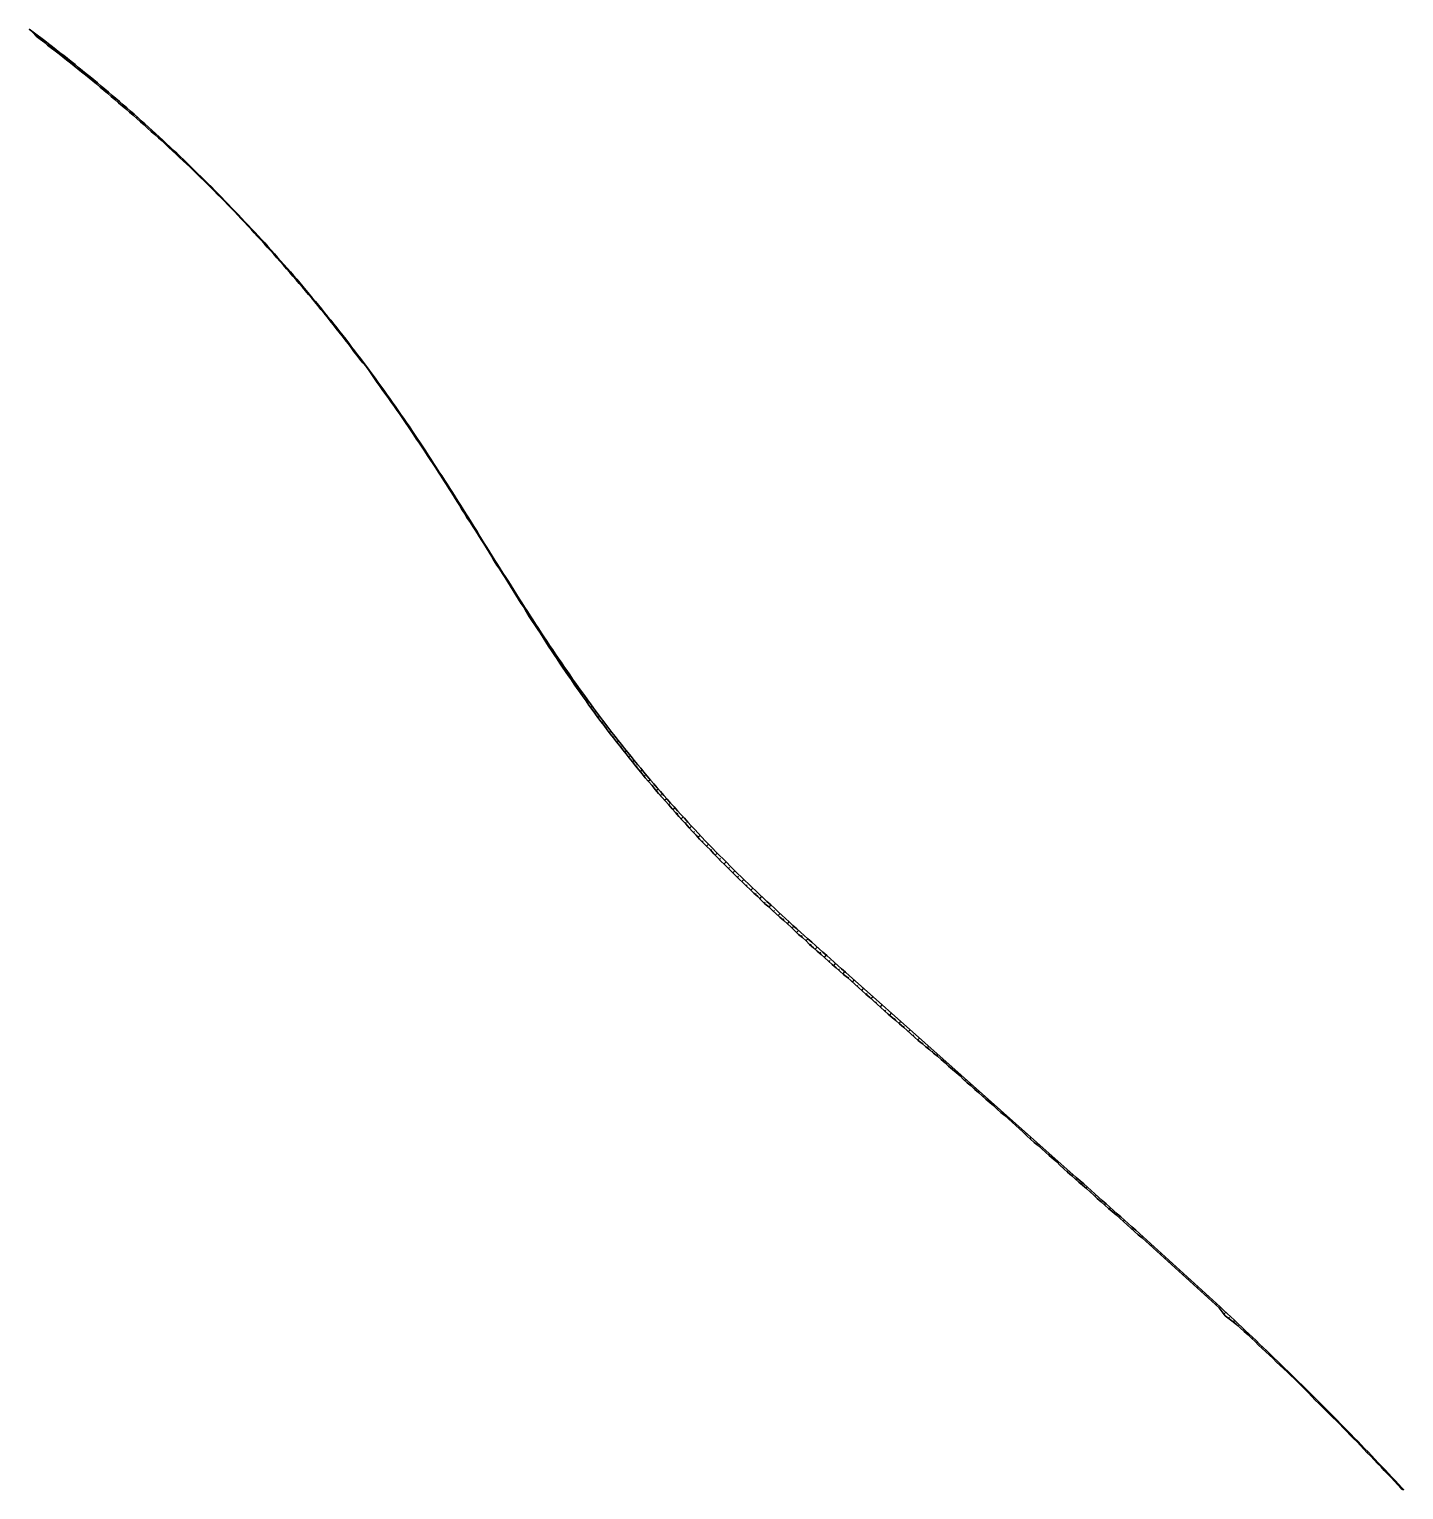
# Model space of a CAD drawing. Header units: metres. Extents: x 288738 to 324331, y 7399322 to 7465117.
# Drawn here: x 323293 to 323845, y 7400404 to 7400990 of the extents above; entities that cross this region are included whole.
import ezdxf

# ---------------------------------------------------------------- set-up
doc = ezdxf.new("R2010")
doc.units = ezdxf.units.M
doc.header["$LTSCALE"] = 10
doc.layers.add('F-HZ-PIANO-CORTE', color=10, linetype='Continuous')
doc.layers.add('F-HZ-TALUDE', color=2, linetype='Continuous')

msp = doc.modelspace()

# ---------------------------------------------------------------- linework, layer by layer
at = {"layer": 'F-HZ-PIANO-CORTE'}
for p, q in [((323295.562, 7400987.752), (323295.81, 7400988.078)), ((323297.466, 7400986.128), (323297.635, 7400986.349)), ((323299.433, 7400984.589), (323299.79, 7400985.052)), ((323301.384, 7400983.029), (323301.578, 7400983.278)), ((323303.371, 7400981.516), (323303.748, 7400981.996)), ((323305.353, 7400979.996), (323305.536, 7400980.227)), ((323307.323, 7400978.46), (323307.682, 7400978.911)), ((323309.29, 7400976.921), (323309.465, 7400977.139)), ((323311.207, 7400975.32), (323311.594, 7400975.796)), ((323313.165, 7400973.77), (323313.353, 7400973.999)), ((323315.124, 7400972.22), (323315.481, 7400972.652)), ((323317.063, 7400970.646), (323317.24, 7400970.857)), ((323318.975, 7400969.039), (323319.345, 7400969.478)), ((323320.913, 7400967.463), (323321.091, 7400967.672)), ((323322.822, 7400965.852), (323323.185, 7400966.276)), ((323324.724, 7400964.234), (323324.91, 7400964.449)), ((323326.628, 7400962.618), (323327.001, 7400963.045)), ((323328.514, 7400960.98), (323328.707, 7400961.199)), ((323330.417, 7400959.362), (323330.792, 7400959.785)), ((323332.33, 7400957.755), (323332.504, 7400957.95)), ((323334.2, 7400956.099), (323334.559, 7400956.497)), ((323336.056, 7400954.429), (323336.245, 7400954.636)), ((323337.944, 7400952.793), (323338.301, 7400953.181)), ((323339.805, 7400951.127), (323339.984, 7400951.319)), ((323341.627, 7400949.418), (323342.017, 7400949.836)), ((323343.542, 7400947.81), (323343.705, 7400947.982)), ((323345.407, 7400946.146), (323345.709, 7400946.464)), ((323347.277, 7400944.487), (323347.411, 7400944.627)), ((323349.04, 7400942.717), (323349.375, 7400943.064)), ((323350.905, 7400941.053), (323351.052, 7400941.203)), ((323352.716, 7400939.332), (323353.015, 7400939.636)), ((323354.533, 7400937.617), (323354.68, 7400937.765)), ((323356.363, 7400935.916), (323356.63, 7400936.182)), ((323358.169, 7400934.189), (323358.298, 7400934.316)), ((323359.964, 7400932.45), (323360.218, 7400932.7)), ((323361.743, 7400930.696), (323361.873, 7400930.823)), ((323363.58, 7400928.998), (323363.781, 7400929.191)), ((323365.351, 7400927.235), (323365.452, 7400927.331)), ((323367.102, 7400925.452), (323367.317, 7400925.656)), ((323368.851, 7400923.668), (323368.963, 7400923.774)), ((323370.618, 7400921.901), (323370.825, 7400922.094)), ((323372.37, 7400920.118), (323372.47, 7400920.211)), ((323374.086, 7400918.303), (323374.308, 7400918.507)), ((323375.83, 7400916.513), (323375.934, 7400916.608)), ((323377.542, 7400914.694), (323377.763, 7400914.892)), ((323379.24, 7400912.861), (323379.36, 7400912.968)), ((323380.949, 7400911.038), (323381.191, 7400911.252)), ((323382.653, 7400909.21), (323382.773, 7400909.316)), ((323384.321, 7400907.351), (323384.591, 7400907.586)), ((323386.041, 7400905.537), (323386.161, 7400905.641)), ((323387.72, 7400903.687), (323387.964, 7400903.895)), ((323389.404, 7400901.84), (323389.522, 7400901.94)), ((323391.072, 7400899.98), (323391.309, 7400900.179)), ((323392.732, 7400898.112), (323392.851, 7400898.212)), ((323394.401, 7400896.252), (323394.625, 7400896.437)), ((323396.048, 7400894.373), (323396.161, 7400894.465)), ((323397.705, 7400892.501), (323397.914, 7400892.671)), ((323399.334, 7400890.606), (323399.441, 7400890.693)), ((323400.959, 7400888.709), (323401.174, 7400888.88)), ((323402.592, 7400886.816), (323402.693, 7400886.896)), ((323404.18, 7400884.888), (323404.406, 7400885.065)), ((323405.779, 7400882.968), (323405.895, 7400883.058)), ((323407.384, 7400881.052), (323407.609, 7400881.225)), ((323408.98, 7400879.129), (323409.09, 7400879.213)), ((323410.551, 7400877.187), (323410.782, 7400877.362)), ((323412.127, 7400875.248), (323412.243, 7400875.334)), ((323413.688, 7400873.297), (323413.927, 7400873.475)), ((323415.228, 7400871.33), (323415.358, 7400871.426)), ((323416.783, 7400869.374), (323417.042, 7400869.564)), ((323418.345, 7400867.423), (323418.467, 7400867.512)), ((323419.9, 7400865.466), (323420.129, 7400865.63)), ((323421.412, 7400863.477), (323421.536, 7400863.566)), ((323422.92, 7400861.486), (323423.185, 7400861.672)), ((323424.461, 7400859.518), (323424.582, 7400859.602)), ((323425.961, 7400857.519), (323426.211, 7400857.693)), ((323427.515, 7400855.558), (323427.614, 7400855.626)), ((323429.115, 7400853.627), (323429.207, 7400853.69)), ((323430.547, 7400851.58), (323430.621, 7400851.63)), ((323431.919, 7400849.494), (323432.174, 7400849.665)), ((323433.383, 7400847.469), (323433.514, 7400847.556)), ((323434.835, 7400845.435), (323435.11, 7400845.617)), ((323436.334, 7400843.433), (323436.45, 7400843.509)), ((323437.746, 7400841.372), (323438.015, 7400841.548)), ((323439.185, 7400839.329), (323439.321, 7400839.417)), ((323440.64, 7400837.296), (323440.89, 7400837.457)), ((323442.081, 7400835.252), (323442.198, 7400835.328)), ((323443.476, 7400833.18), (323443.733, 7400833.344)), ((323444.901, 7400831.126), (323445.023, 7400831.203)), ((323446.311, 7400829.061), (323446.548, 7400829.212)), ((323447.68, 7400826.971), (323447.812, 7400827.055)), ((323449.075, 7400824.897), (323449.334, 7400825.06)), ((323450.517, 7400822.852), (323450.618, 7400822.915)), ((323451.87, 7400820.751), (323452.097, 7400820.893)), ((323453.226, 7400818.652), (323453.348, 7400818.727)), ((323454.612, 7400816.57), (323454.836, 7400816.71)), ((323455.97, 7400814.472), (323456.084, 7400814.543)), ((323457.334, 7400812.377), (323457.557, 7400812.515)), ((323458.662, 7400810.259), (323458.786, 7400810.336)), ((323460.033, 7400808.168), (323460.259, 7400808.308)), ((323461.42, 7400806.087), (323461.513, 7400806.144)), ((323462.742, 7400803.966), (323462.947, 7400804.092)), ((323464.082, 7400801.855), (323464.184, 7400801.918)), ((323465.404, 7400799.733), (323465.623, 7400799.869)), ((323466.654, 7400797.567), (323466.806, 7400797.661)), ((323468.049, 7400795.49), (323468.29, 7400795.639)), ((323469.324, 7400793.339), (323469.472, 7400793.431)), ((323470.676, 7400791.235), (323470.949, 7400791.405)), ((323472.062, 7400789.153), (323472.169, 7400789.22)), ((323473.409, 7400787.047), (323473.604, 7400787.168)), ((323474.743, 7400784.932), (323474.837, 7400784.991)), ((323476.064, 7400782.81), (323476.258, 7400782.93)), ((323477.372, 7400780.679), (323477.479, 7400780.745)), ((323478.76, 7400778.597), (323478.912, 7400778.693)), ((323479.943, 7400776.388), (323480.092, 7400776.482)), ((323481.313, 7400774.296), (323481.57, 7400774.458)), ((323482.671, 7400772.196), (323482.786, 7400772.269)), ((323484.084, 7400770.131), (323484.234, 7400770.227)), ((323485.36, 7400767.98), (323485.465, 7400768.046)), ((323486.69, 7400765.862), (323486.906, 7400766.001)), ((323488.019, 7400763.743), (323488.133, 7400763.817)), ((323489.293, 7400761.589), (323489.59, 7400761.782)), ((323490.682, 7400759.509), (323490.809, 7400759.593)), ((323492.026, 7400757.401), (323492.287, 7400757.572)), ((323493.287, 7400755.237), (323493.464, 7400755.354)), ((323494.622, 7400753.121), (323495.001, 7400753.372)), ((323496.036, 7400751.058), (323496.2, 7400751.167)), ((323497.414, 7400748.97), (323497.732, 7400749.185)), ((323498.77, 7400746.868), (323498.939, 7400746.982)), ((323500.099, 7400744.747), (323500.486, 7400745.011)), ((323501.465, 7400742.651), (323501.668, 7400742.79)), ((323502.825, 7400740.55), (323503.263, 7400740.853)), ((323504.213, 7400738.468), (323504.437, 7400738.624)), ((323505.605, 7400736.388), (323506.066, 7400736.713)), ((323506.985, 7400734.3), (323507.232, 7400734.475)), ((323508.392, 7400732.23), (323508.897, 7400732.591)), ((323509.79, 7400730.154), (323510.057, 7400730.346)), ((323511.247, 7400728.119), (323511.759, 7400728.491)), ((323512.658, 7400726.05), (323512.93, 7400726.25)), ((323514.067, 7400723.981), (323514.654, 7400724.415)), ((323515.559, 7400721.971), (323515.837, 7400722.179)), ((323517.04, 7400719.954), (323517.583, 7400720.363)), ((323518.459, 7400717.889), (323518.76, 7400718.118)), ((323519.926, 7400715.86), (323520.549, 7400716.338)), ((323521.391, 7400713.829), (323521.718, 7400714.082)), ((323522.877, 7400711.814), (323523.552, 7400712.34)), ((323524.4, 7400709.827), (323524.734, 7400710.089)), ((323525.889, 7400707.814), (323526.591, 7400708.37)), ((323527.464, 7400705.867), (323527.794, 7400706.131)), ((323528.974, 7400703.869), (323529.666, 7400704.427)), ((323530.536, 7400701.913), (323530.877, 7400702.19)), ((323532.07, 7400699.934), (323532.777, 7400700.513)), ((323533.609, 7400697.958), (323533.978, 7400698.262)), ((323535.172, 7400696.001), (323535.923, 7400696.626)), ((323536.773, 7400694.076), (323537.141, 7400694.385)), ((323538.376, 7400692.152), (323539.105, 7400692.77)), ((323539.949, 7400690.203), (323540.329, 7400690.527)), ((323541.554, 7400688.281), (323542.321, 7400688.941)), ((323543.199, 7400686.393), (323543.571, 7400686.716)), ((323544.804, 7400684.47), (323545.573, 7400685.143)), ((323546.434, 7400682.569), (323546.823, 7400682.912)), ((323548.089, 7400680.69), (323548.858, 7400681.374)), ((323549.741, 7400678.808), (323550.127, 7400679.154)), ((323551.394, 7400676.927), (323552.177, 7400677.635)), ((323553.045, 7400675.043), (323553.448, 7400675.41)), ((323554.717, 7400673.178), (323555.531, 7400673.926)), ((323556.398, 7400671.321), (323556.809, 7400671.702)), ((323558.084, 7400669.469), (323558.918, 7400670.248)), ((323559.765, 7400667.612), (323560.195, 7400668.016)), ((323561.501, 7400665.806), (323562.339, 7400666.601)), ((323563.216, 7400663.981), (323563.639, 7400664.385)), ((323564.963, 7400662.186), (323565.791, 7400662.985)), ((323566.752, 7400660.432), (323567.141, 7400660.81)), ((323568.428, 7400658.567), (323569.278, 7400659.401)), ((323570.177, 7400656.774), (323570.605, 7400657.197)), ((323571.963, 7400655.017), (323572.797, 7400655.849)), ((323573.763, 7400653.276), (323574.165, 7400653.68)), ((323575.533, 7400651.505), (323576.347, 7400652.328)), ((323577.313, 7400649.743), (323577.723, 7400650.161)), ((323579.085, 7400647.973), (323579.926, 7400648.836)), ((323580.9, 7400646.249), (323581.312, 7400646.675)), ((323582.739, 7400644.548), (323583.531, 7400645.372)), ((323584.54, 7400642.809), (323584.941, 7400643.229)), ((323586.357, 7400641.088), (323587.16, 7400641.933)), ((323588.112, 7400639.3), (323588.547, 7400639.761)), ((323590.032, 7400637.687), (323590.811, 7400638.516)), ((323591.855, 7400635.972), (323592.249, 7400636.394)), ((323593.726, 7400634.309), (323594.481, 7400635.12)), ((323595.645, 7400632.698), (323595.984, 7400633.064)), ((323597.455, 7400630.97), (323598.167, 7400631.742)), ((323599.32, 7400629.301), (323599.668, 7400629.681)), ((323601.094, 7400627.534), (323601.868, 7400628.381)), ((323602.961, 7400625.868), (323603.342, 7400626.286)), ((323604.84, 7400624.215), (323605.581, 7400625.031)), ((323606.599, 7400622.43), (323607.02, 7400622.896)), ((323608.524, 7400620.829), (323609.303, 7400621.693)), ((323610.409, 7400619.185), (323610.788, 7400619.606)), ((323612.277, 7400617.521), (323613.033, 7400618.363)), ((323614.145, 7400615.857), (323614.523, 7400616.279)), ((323616.008, 7400614.189), (323616.768, 7400615.039)), ((323617.895, 7400612.547), (323618.266, 7400612.963)), ((323619.727, 7400610.844), (323620.506, 7400611.718)), ((323621.673, 7400609.269), (323622.024, 7400609.664)), ((323623.537, 7400607.602), (323624.244, 7400608.398)), ((323625.381, 7400605.914), (323625.748, 7400606.326)), ((323627.268, 7400604.273), (323627.983, 7400605.078)), ((323629.127, 7400602.601), (323629.49, 7400603.01)), ((323630.99, 7400600.934), (323631.722, 7400601.758)), ((323632.868, 7400599.284), (323633.23, 7400599.691)), ((323634.774, 7400597.665), (323635.46, 7400598.438)), ((323636.601, 7400595.958), (323636.965, 7400596.368)), ((323638.476, 7400594.304), (323639.199, 7400595.118)), ((323640.36, 7400592.661), (323640.714, 7400593.059)), ((323642.247, 7400591.02), (323642.937, 7400591.797)), ((323644.126, 7400589.371), (323644.466, 7400589.754)), ((323646.008, 7400587.726), (323646.676, 7400588.477)), ((323647.892, 7400586.082), (323648.219, 7400586.45)), ((323649.705, 7400584.358), (323650.414, 7400585.157)), ((323651.649, 7400582.783), (323651.966, 7400583.14)), ((323653.569, 7400581.179), (323654.153, 7400581.837)), ((323655.527, 7400579.62), (323655.775, 7400579.898)), ((323657.431, 7400577.998), (323657.891, 7400578.517)), ((323659.324, 7400576.365), (323659.542, 7400576.611)), ((323661.212, 7400574.726), (323661.63, 7400575.197)), ((323663.092, 7400573.078), (323663.295, 7400573.307)), ((323665.006, 7400571.469), (323665.368, 7400571.877)), ((323666.876, 7400569.809), (323667.057, 7400570.013)), ((323668.692, 7400568.089), (323669.107, 7400568.556)), ((323670.554, 7400566.42), (323670.765, 7400566.658)), ((323672.388, 7400564.721), (323672.845, 7400565.236)), ((323674.321, 7400563.133), (323674.518, 7400563.355)), ((323676.18, 7400561.461), (323676.584, 7400561.916)), ((323678.06, 7400559.813), (323678.257, 7400560.035)), ((323679.973, 7400558.202), (323680.322, 7400558.596)), ((323681.798, 7400556.493), (323681.995, 7400556.714)), ((323683.681, 7400554.848), (323684.061, 7400555.276)), ((323685.58, 7400553.221), (323685.755, 7400553.419)), ((323687.457, 7400551.57), (323687.8, 7400551.956)), ((323689.299, 7400549.879), (323689.484, 7400550.087)), ((323691.166, 7400548.217), (323691.538, 7400548.636)), ((323692.986, 7400546.502), (323693.197, 7400546.739)), ((323694.828, 7400544.81), (323695.277, 7400545.315)), ((323696.693, 7400543.146), (323696.92, 7400543.401)), ((323698.578, 7400541.504), (323699.015, 7400541.995)), ((323700.45, 7400539.847), (323700.667, 7400540.091)), ((323702.316, 7400538.183), (323702.754, 7400538.675)), ((323704.231, 7400536.575), (323704.427, 7400536.795)), ((323706.059, 7400534.868), (323706.492, 7400535.355)), ((323707.856, 7400533.128), (323708.109, 7400533.411)), ((323709.726, 7400531.469), (323710.231, 7400532.035)), ((323711.615, 7400529.832), (323711.858, 7400530.103)), ((323713.494, 7400528.183), (323713.969, 7400528.715)), ((323715.371, 7400526.531), (323715.605, 7400526.793)), ((323717.261, 7400524.895), (323717.708, 7400525.394)), ((323719.107, 7400523.21), (323719.342, 7400523.472)), ((323720.951, 7400521.522), (323721.445, 7400522.073)), ((323722.805, 7400519.846), (323723.06, 7400520.129)), ((323724.713, 7400518.229), (323725.182, 7400518.751)), ((323726.59, 7400516.579), (323726.82, 7400516.834)), ((323728.471, 7400514.932), (323728.917, 7400515.426)), ((323730.347, 7400513.28), (323730.565, 7400513.521)), ((323732.188, 7400511.589), (323732.649, 7400512.099)), ((323734.013, 7400509.881), (323734.263, 7400510.157)), ((323735.88, 7400508.219), (323736.378, 7400508.769)), ((323737.762, 7400506.574), (323738.002, 7400506.838)), ((323739.688, 7400504.977), (323740.104, 7400505.434)), ((323741.551, 7400503.31), (323741.758, 7400503.538)), ((323743.409, 7400501.638), (323743.825, 7400502.094)), ((323745.245, 7400499.943), (323745.465, 7400500.183)), ((323747.131, 7400498.301), (323747.542, 7400498.75)), ((323748.986, 7400496.627), (323749.192, 7400496.851)), ((323750.811, 7400494.918), (323751.253, 7400495.399)), ((323752.693, 7400493.273), (323752.899, 7400493.497)), ((323754.572, 7400491.624), (323754.958, 7400492.041)), ((323756.405, 7400489.925), (323756.606, 7400490.142)), ((323758.259, 7400488.248), (323758.656, 7400488.677)), ((323760.103, 7400486.561), (323760.303, 7400486.776)), ((323761.927, 7400484.853), (323762.347, 7400485.304)), ((323763.771, 7400483.166), (323763.98, 7400483.39)), ((323765.633, 7400481.498), (323766.03, 7400481.922)), ((323767.515, 7400479.852), (323767.692, 7400480.04)), ((323769.355, 7400478.159), (323769.705, 7400478.531)), ((323771.072, 7400476.337), (323771.305, 7400476.585)), ((323772.61, 7400474.326), (323773.37, 7400475.131)), ((323774.494, 7400472.683), (323774.847, 7400473.055)), ((323776.449, 7400471.113), (323777.026, 7400471.719)), ((323778.393, 7400469.531), (323778.621, 7400469.77)), ((323780.253, 7400467.86), (323780.671, 7400468.297)), ((323782.159, 7400466.237), (323782.324, 7400466.409)), ((323783.959, 7400464.504), (323784.305, 7400464.863)), ((323785.733, 7400462.743), (323785.925, 7400462.942)), ((323787.548, 7400461.025), (323787.927, 7400461.416)), ((323789.37, 7400459.313), (323789.552, 7400459.501)), ((323791.212, 7400457.623), (323791.537, 7400457.957)), ((323792.991, 7400455.867), (323793.164, 7400456.045)), ((323794.805, 7400454.148), (323795.135, 7400454.484)), ((323796.644, 7400452.454), (323796.786, 7400452.598)), ((323798.452, 7400450.728), (323798.72, 7400450.999)), ((323800.259, 7400449), (323800.383, 7400449.126)), ((323802.041, 7400447.248), (323802.292, 7400447.501)), ((323803.812, 7400445.485), (323803.943, 7400445.616)), ((323805.591, 7400443.729), (323805.852, 7400443.99)), ((323807.34, 7400441.943), (323807.484, 7400442.086)), ((323809.056, 7400440.125), (323809.399, 7400440.466)), ((323810.815, 7400438.35), (323810.992, 7400438.525)), ((323812.603, 7400436.603), (323812.934, 7400436.93)), ((323814.364, 7400434.83), (323814.53, 7400434.993)), ((323816.134, 7400433.066), (323816.456, 7400433.381)), ((323817.935, 7400431.331), (323818.074, 7400431.466)), ((323819.697, 7400429.558), (323819.965, 7400429.819)), ((323821.435, 7400427.763), (323821.575, 7400427.898)), ((323823.133, 7400425.928), (323823.462, 7400426.245)), ((323824.915, 7400424.175), (323825.06, 7400424.314)), ((323826.681, 7400422.405), (323826.945, 7400422.658)), ((323828.375, 7400420.567), (323828.529, 7400420.714)), ((323830.093, 7400418.752), (323830.416, 7400419.059)), ((323831.879, 7400417.001), (323832.013, 7400417.128)), ((323833.594, 7400415.183), (323833.874, 7400415.447)), ((323835.335, 7400413.39), (323835.466, 7400413.513)), ((323837.023, 7400411.546), (323837.319, 7400411.824)), ((323838.747, 7400409.737), (323838.892, 7400409.872)), ((323840.499, 7400407.953), (323840.751, 7400408.187)), ((323842.179, 7400406.103), (323842.32, 7400406.234)), ((323843.845, 7400404.239), (323844.17, 7400404.539))]:
    msp.add_line(p, q, dxfattribs=at)
at = {"layer": 'F-HZ-TALUDE', "linetype": 'Continuous', "lineweight": 30}
for points in [[(323844.831, 7400403.83), (323843.845, 7400404.239), (323843.761, 7400404.325), (323842.443, 7400405.803), (323841.132, 7400407.287), (323839.767, 7400408.721), (323838.363, 7400410.12), (323837.007, 7400411.563), (323835.684, 7400413.036), (323834.293, 7400414.445), (323832.931, 7400415.883), (323831.574, 7400417.325), (323830.145, 7400418.698), (323828.779, 7400420.13), (323827.436, 7400421.586), (323826.094, 7400423.042), (323824.665, 7400424.415), (323823.251, 7400425.801), (323821.911, 7400427.26), (323820.55, 7400428.697), (323819.156, 7400430.104), (323817.76, 7400431.507), (323816.328, 7400432.876), (323814.91, 7400434.258), (323813.542, 7400435.689), (323812.123, 7400437.07), (323810.708, 7400438.455), (323809.311, 7400439.857), (323807.948, 7400441.293), (323806.595, 7400442.74), (323805.185, 7400444.128), (323803.777, 7400445.52), (323802.374, 7400446.917), (323800.971, 7400448.314), (323799.545, 7400449.688), (323798.11, 7400451.053), (323796.678, 7400452.422), (323795.22, 7400453.765), (323793.764, 7400455.109), (323792.35, 7400456.496), (323790.942, 7400457.891), (323789.47, 7400459.219), (323788.027, 7400460.578), (323786.578, 7400461.931), (323785.149, 7400463.304), (323783.752, 7400464.712), (323782.332, 7400466.096), (323780.793, 7400467.356), (323779.343, 7400468.71), (323777.841, 7400470.008), (323776.282, 7400471.247), (323774.741, 7400472.505), (323773.117, 7400473.675), (323771.883, 7400475.258), (323770.674, 7400476.867), (323769.255, 7400478.257), (323767.798, 7400479.605), (323766.299, 7400480.909), (323764.811, 7400482.225), (323763.339, 7400483.558), (323761.875, 7400484.9), (323760.43, 7400486.264), (323758.96, 7400487.6), (323757.501, 7400488.949), (323756.017, 7400490.271), (323754.567, 7400491.63), (323753.079, 7400492.949), (323751.554, 7400494.227), (323750.098, 7400495.581), (323748.65, 7400496.944), (323747.168, 7400498.27), (323745.66, 7400499.568), (323744.186, 7400500.904), (323742.74, 7400502.27), (323741.242, 7400503.581), (323739.765, 7400504.915), (323738.218, 7400506.172), (323736.725, 7400507.488), (323735.218, 7400508.79), (323733.742, 7400510.126), (323732.293, 7400511.492), (323730.828, 7400512.841), (323729.355, 7400514.182), (323727.835, 7400515.471), (323726.346, 7400516.795), (323724.851, 7400518.113), (323723.325, 7400519.395), (323721.819, 7400520.701), (323720.37, 7400522.071), (323718.89, 7400523.407), (323717.422, 7400524.756), (323715.914, 7400526.062), (323714.404, 7400527.366), (323712.92, 7400528.698), (323711.414, 7400530.007), (323709.905, 7400531.312), (323708.403, 7400532.626), (323706.932, 7400533.975), (323705.533, 7400535.406), (323704.047, 7400536.74), (323702.506, 7400538.012), (323701.019, 7400539.344), (323699.523, 7400540.667), (323698.027, 7400541.991), (323696.517, 7400543.299), (323695.028, 7400544.631), (323693.538, 7400545.964), (323692.105, 7400547.36), (323690.629, 7400548.708), (323689.128, 7400550.029), (323687.661, 7400551.387), (323686.171, 7400552.722), (323684.643, 7400554.013), (323683.133, 7400555.324), (323681.628, 7400556.642), (323680.181, 7400558.024), (323678.662, 7400559.325), (323677.107, 7400560.586), (323675.651, 7400561.959), (323674.152, 7400563.282), (323672.586, 7400564.532), (323671.138, 7400565.913), (323669.628, 7400567.225), (323668.158, 7400568.581), (323666.712, 7400569.965), (323665.215, 7400571.292), (323663.688, 7400572.584), (323662.147, 7400573.861), (323660.678, 7400575.219), (323659.151, 7400576.511), (323657.639, 7400577.82), (323656.121, 7400579.122), (323654.588, 7400580.408), (323652.988, 7400581.619), (323651.478, 7400582.931), (323649.9, 7400584.166), (323648.475, 7400585.573), (323646.969, 7400586.889), (323645.461, 7400588.203), (323643.955, 7400589.519), (323642.454, 7400590.84), (323640.942, 7400592.15), (323639.438, 7400593.469), (323637.928, 7400594.78), (323636.432, 7400596.108), (323634.983, 7400597.488), (323633.457, 7400598.781), (323631.936, 7400600.081), (323630.451, 7400601.421), (323628.958, 7400602.752), (323627.477, 7400604.096), (323625.947, 7400605.389), (323624.478, 7400606.751), (323622.991, 7400608.096), (323621.493, 7400609.43), (323619.909, 7400610.67), (323618.455, 7400612.057), (323616.944, 7400613.382), (323615.42, 7400614.696), (323613.932, 7400616.051), (323612.423, 7400617.385), (323610.944, 7400618.754), (323609.371, 7400620.021), (323607.91, 7400621.415), (323606.309, 7400622.655), (323604.925, 7400624.138), (323603.423, 7400625.492), (323601.852, 7400626.772), (323600.423, 7400628.209), (323598.982, 7400629.636), (323597.455, 7400630.971), (323596.012, 7400632.398), (323594.438, 7400633.687), (323592.908, 7400635.025), (323591.397, 7400636.385), (323589.925, 7400637.79), (323588.339, 7400639.075), (323586.893, 7400640.511), (323585.503, 7400642.007), (323583.932, 7400643.316), (323582.511, 7400644.783), (323580.998, 7400646.157), (323579.506, 7400647.555), (323578.055, 7400648.997), (323576.611, 7400650.447), (323575.149, 7400651.882), (323573.704, 7400653.335), (323572.228, 7400654.759), (323570.757, 7400656.191), (323569.309, 7400657.646), (323567.889, 7400659.131), (323566.535, 7400660.68), (323565.048, 7400662.099), (323563.61, 7400663.566), (323562.196, 7400665.056), (323560.8, 7400666.563), (323559.357, 7400668.025), (323557.998, 7400669.567), (323556.614, 7400671.085), (323555.229, 7400672.602), (323553.863, 7400674.136), (323552.487, 7400675.661), (323551.145, 7400677.216), (323549.787, 7400678.756), (323548.433, 7400680.301), (323547.072, 7400681.839), (323545.721, 7400683.385), (323544.396, 7400684.954), (323543.083, 7400686.533), (323541.73, 7400688.077), (323540.39, 7400689.633), (323539.132, 7400691.258), (323537.807, 7400692.826), (323536.498, 7400694.408), (323535.184, 7400695.985), (323533.899, 7400697.586), (323532.637, 7400699.205), (323531.376, 7400700.826), (323530.12, 7400702.45), (323528.831, 7400704.046), (323527.608, 7400705.696), (323526.283, 7400707.264), (323525.086, 7400708.934), (323523.837, 7400710.561), (323522.589, 7400712.19), (323521.378, 7400713.847), (323520.178, 7400715.512), (323518.975, 7400717.174), (323517.775, 7400718.838), (323516.644, 7400720.554), (323515.398, 7400722.182), (323514.173, 7400723.827), (323513.011, 7400725.517), (323511.877, 7400727.228), (323510.694, 7400728.902), (323509.494, 7400730.564), (323508.362, 7400732.275), (323507.21, 7400733.97), (323506.057, 7400735.663), (323504.973, 7400737.402), (323503.786, 7400739.068), (323502.673, 7400740.783), (323501.565, 7400742.5), (323500.437, 7400744.2), (323499.365, 7400745.938), (323498.267, 7400747.656), (323497.158, 7400749.365), (323496.033, 7400751.062), (323494.882, 7400752.739), (323493.735, 7400754.419), (323492.755, 7400756.207), (323491.696, 7400757.941), (323490.594, 7400759.644), (323489.45, 7400761.319), (323488.429, 7400763.074), (323487.37, 7400764.8), (323486.278, 7400766.506), (323485.209, 7400768.223), (323484.194, 7400769.974), (323483.033, 7400771.631), (323481.944, 7400773.331), (323480.839, 7400775.021), (323479.733, 7400776.708), (323478.817, 7400778.514), (323477.679, 7400780.179), (323476.627, 7400781.896), (323475.572, 7400783.61), (323474.503, 7400785.314), (323473.43, 7400787.014), (323472.364, 7400788.716), (323471.22, 7400790.37), (323470.152, 7400792.068), (323469.057, 7400793.749), (323468.052, 7400795.485), (323466.904, 7400797.13), (323465.911, 7400798.87), (323464.898, 7400800.596), (323463.811, 7400802.275), (323462.743, 7400803.964), (323461.702, 7400805.668), (323460.587, 7400807.326), (323459.491, 7400808.993), (323458.399, 7400810.662), (323457.349, 7400812.355), (323456.258, 7400814.021), (323455.186, 7400815.697), (323454.093, 7400817.359), (323452.986, 7400819.01), (323451.913, 7400820.682), (323450.859, 7400822.363), (323449.72, 7400823.99), (323448.57, 7400825.607), (323447.488, 7400827.267), (323446.404, 7400828.923), (323445.296, 7400830.562), (323444.161, 7400832.182), (323443.043, 7400833.812), (323441.946, 7400835.453), (323440.807, 7400837.065), (323439.652, 7400838.665), (323438.519, 7400840.277), (323437.383, 7400841.886), (323436.279, 7400843.513), (323435.087, 7400845.081), (323433.946, 7400846.68), (323432.806, 7400848.278), (323431.65, 7400849.863), (323430.592, 7400851.513), (323429.497, 7400853.135), (323428.294, 7400854.682), (323426.984, 7400856.154), (323425.812, 7400857.718), (323424.65, 7400859.286), (323423.417, 7400860.802), (323422.272, 7400862.377), (323421.072, 7400863.912), (323419.9, 7400865.466), (323418.692, 7400866.993), (323417.471, 7400868.509), (323416.259, 7400870.032), (323415.049, 7400871.555), (323413.855, 7400873.09), (323412.635, 7400874.605), (323411.431, 7400876.13), (323410.185, 7400877.625), (323408.97, 7400879.142), (323407.728, 7400880.638), (323406.485, 7400882.132), (323405.231, 7400883.617), (323403.993, 7400885.115), (323402.764, 7400886.618), (323401.492, 7400888.088), (323400.227, 7400889.562), (323398.965, 7400891.038), (323397.698, 7400892.51), (323396.404, 7400893.959), (323395.139, 7400895.431), (323393.841, 7400896.876), (323392.544, 7400898.321), (323391.254, 7400899.771), (323389.976, 7400901.23), (323388.648, 7400902.647), (323387.357, 7400904.095), (323386.05, 7400905.528), (323384.701, 7400906.925), (323383.41, 7400908.371), (323382.111, 7400909.81), (323380.778, 7400911.219), (323379.451, 7400912.633), (323378.137, 7400914.057), (323376.814, 7400915.474), (323375.481, 7400916.881), (323374.123, 7400918.264), (323372.797, 7400919.678), (323371.448, 7400921.068), (323370.079, 7400922.441), (323368.708, 7400923.811), (323367.355, 7400925.196), (323365.993, 7400926.574), (323364.644, 7400927.964), (323363.255, 7400929.314), (323361.82, 7400930.619), (323360.445, 7400931.982), (323359.056, 7400933.331), (323357.664, 7400934.677), (323356.262, 7400936.012), (323354.839, 7400937.326), (323353.437, 7400938.661), (323352.021, 7400939.98), (323350.627, 7400941.322), (323349.162, 7400942.59), (323347.82, 7400943.985), (323346.399, 7400945.298), (323344.927, 7400946.558), (323343.492, 7400947.855), (323341.988, 7400949.079), (323340.578, 7400950.402), (323339.168, 7400951.725), (323337.711, 7400952.997), (323336.246, 7400954.26), (323334.8, 7400955.543), (323333.382, 7400956.858), (323331.91, 7400958.112), (323330.427, 7400959.353), (323328.951, 7400960.602), (323327.49, 7400961.867), (323326.033, 7400963.137), (323324.551, 7400964.378), (323323.081, 7400965.633), (323321.604, 7400966.88), (323320.128, 7400968.127), (323318.611, 7400969.326), (323317.141, 7400970.58), (323315.661, 7400971.823), (323314.106, 7400972.974), (323312.631, 7400974.223), (323311.1, 7400975.402), (323309.629, 7400976.656), (323308.107, 7400977.846), (323306.586, 7400979.038), (323305.06, 7400980.224), (323303.527, 7400981.399), (323301.982, 7400982.561), (323300.458, 7400983.752), (323298.958, 7400984.977), (323297.423, 7400986.161), (323295.905, 7400987.369), (323294.584, 7400988.842), (323293.087, 7400990.087)], [(323844.831, 7400403.83), (323844.088, 7400404.626), (323842.735, 7400406.073), (323841.38, 7400407.518), (323840.023, 7400408.96), (323838.664, 7400410.401), (323837.304, 7400411.84), (323835.941, 7400413.277), (323834.576, 7400414.712), (323833.209, 7400416.145), (323831.839, 7400417.576), (323830.468, 7400419.005), (323829.095, 7400420.432), (323827.72, 7400421.857), (323826.343, 7400423.281), (323824.964, 7400424.702), (323823.583, 7400426.121), (323822.2, 7400427.538), (323820.815, 7400428.954), (323819.427, 7400430.367), (323818.038, 7400431.778), (323816.647, 7400433.188), (323815.254, 7400434.595), (323813.859, 7400436), (323812.462, 7400437.404), (323811.063, 7400438.805), (323809.662, 7400440.205), (323808.259, 7400441.602), (323806.854, 7400442.998), (323805.447, 7400444.391), (323804.038, 7400445.782), (323802.627, 7400447.172), (323801.214, 7400448.559), (323799.799, 7400449.945), (323798.382, 7400451.329), (323796.962, 7400452.711), (323795.541, 7400454.091), (323794.117, 7400455.469), (323792.691, 7400456.846), (323791.263, 7400458.221), (323789.833, 7400459.593), (323788.401, 7400460.964), (323786.966, 7400462.333), (323785.53, 7400463.7), (323784.091, 7400465.065), (323782.651, 7400466.429), (323781.208, 7400467.79), (323779.764, 7400469.15), (323778.318, 7400470.509), (323776.87, 7400471.865), (323775.42, 7400473.221), (323773.968, 7400474.574), (323772.515, 7400475.926), (323771.06, 7400477.277), (323769.603, 7400478.626), (323768.144, 7400479.974), (323766.684, 7400481.32), (323765.223, 7400482.665), (323763.76, 7400484.009), (323762.295, 7400485.351), (323760.829, 7400486.693), (323759.362, 7400488.033), (323757.893, 7400489.372), (323756.423, 7400490.71), (323754.952, 7400492.047), (323753.479, 7400493.383), (323752.006, 7400494.718), (323750.531, 7400496.052), (323749.055, 7400497.385), (323747.578, 7400498.717), (323746.099, 7400500.049), (323744.621, 7400501.38), (323743.14, 7400502.71), (323741.659, 7400504.039), (323740.178, 7400505.368), (323738.695, 7400506.696), (323737.211, 7400508.024), (323735.727, 7400509.351), (323734.242, 7400510.677), (323732.756, 7400512.004), (323731.269, 7400513.33), (323729.782, 7400514.655), (323728.294, 7400515.981), (323726.806, 7400517.306), (323725.317, 7400518.631), (323723.828, 7400519.955), (323722.338, 7400521.28), (323720.848, 7400522.604), (323719.358, 7400523.929), (323717.867, 7400525.253), (323716.376, 7400526.578), (323714.884, 7400527.902), (323713.392, 7400529.227), (323622.195, 7400610.218), (323620.694, 7400611.551), (323619.193, 7400612.885), (323617.691, 7400614.219), (323616.188, 7400615.555), (323614.685, 7400616.892), (323613.182, 7400618.231), (323611.678, 7400619.571), (323610.175, 7400620.914), (323608.672, 7400622.259), (323607.169, 7400623.605), (323605.666, 7400624.955), (323604.164, 7400626.306), (323602.663, 7400627.661), (323601.163, 7400629.018), (323599.664, 7400630.379), (323598.167, 7400631.743), (323596.67, 7400633.11), (323595.176, 7400634.481), (323593.683, 7400635.856), (323592.191, 7400637.234), (323590.702, 7400638.617), (323589.215, 7400640.003), (323587.731, 7400641.395), (323586.249, 7400642.791), (323584.77, 7400644.191), (323583.294, 7400645.597), (323581.821, 7400647.008), (323580.351, 7400648.424), (323578.885, 7400649.845), (323577.422, 7400651.272), (323575.963, 7400652.704), (323574.509, 7400654.143), (323573.058, 7400655.587), (323571.611, 7400657.037), (323570.169, 7400658.494), (323568.732, 7400659.956), (323567.301, 7400661.424), (323565.875, 7400662.897), (323564.455, 7400664.376), (323563.04, 7400665.86), (323561.631, 7400667.349), (323560.227, 7400668.843), (323558.829, 7400670.343), (323557.436, 7400671.848), (323556.049, 7400673.358), (323554.668, 7400674.873), (323553.293, 7400676.393), (323551.923, 7400677.918), (323550.559, 7400679.449), (323549.2, 7400680.984), (323547.848, 7400682.524), (323546.501, 7400684.07), (323545.16, 7400685.62), (323543.824, 7400687.176), (323542.495, 7400688.736), (323541.171, 7400690.301), (323539.853, 7400691.871), (323538.542, 7400693.446), (323537.236, 7400695.026), (323535.936, 7400696.611), (323534.642, 7400698.2), (323533.354, 7400699.794), (323532.071, 7400701.393), (323530.795, 7400702.997), (323529.525, 7400704.605), (323528.261, 7400706.218), (323527.003, 7400707.836), (323525.751, 7400709.458), (323524.506, 7400711.085), (323523.266, 7400712.717), (323522.032, 7400714.353), (323520.805, 7400715.993), (323519.584, 7400717.638), (323518.369, 7400719.288), (323517.16, 7400720.941), (323515.959, 7400722.601), (323514.762, 7400724.263), (323513.571, 7400725.93), (323512.386, 7400727.6), (323511.207, 7400729.275), (323510.034, 7400730.953), (323508.866, 7400732.636), (323507.703, 7400734.321), (323506.546, 7400736.008), (323505.395, 7400737.698), (323504.248, 7400739.389), (323503.108, 7400741.083), (323501.972, 7400742.779), (323500.841, 7400744.477), (323499.714, 7400746.176), (323498.592, 7400747.876), (323497.474, 7400749.578), (323496.361, 7400751.281), (323495.252, 7400752.985), (323494.146, 7400754.691), (323493.044, 7400756.397), (323491.945, 7400758.104), (323490.849, 7400759.811), (323489.757, 7400761.519), (323488.668, 7400763.228), (323487.581, 7400764.937), (323486.497, 7400766.646), (323485.416, 7400768.355), (323484.336, 7400770.064), (323483.259, 7400771.774), (323482.183, 7400773.483), (323481.109, 7400775.191), (323480.037, 7400776.9), (323478.966, 7400778.607), (323477.896, 7400780.315), (323476.827, 7400782.021), (323475.759, 7400783.727), (323474.692, 7400785.431), (323473.625, 7400787.135), (323472.559, 7400788.837), (323471.493, 7400790.539), (323470.426, 7400792.238), (323469.36, 7400793.937), (323468.293, 7400795.634), (323467.226, 7400797.329), (323466.158, 7400799.022), (323465.089, 7400800.714), (323464.019, 7400802.403), (323462.948, 7400804.091), (323461.876, 7400805.776), (323460.802, 7400807.459), (323459.727, 7400809.14), (323458.65, 7400810.817), (323457.571, 7400812.493), (323456.49, 7400814.165), (323455.407, 7400815.835), (323454.321, 7400817.501), (323453.233, 7400819.165), (323452.142, 7400820.825), (323451.048, 7400822.482), (323449.951, 7400824.135), (323448.851, 7400825.785), (323447.748, 7400827.431), (323446.641, 7400829.074), (323445.531, 7400830.712), (323444.417, 7400832.346), (323443.3, 7400833.977), (323442.178, 7400835.603), (323441.053, 7400837.224), (323439.923, 7400838.841), (323438.789, 7400840.454), (323437.651, 7400842.062), (323436.51, 7400843.665), (323435.364, 7400845.264), (323434.215, 7400846.859), (323433.061, 7400848.449), (323431.904, 7400850.034), (323430.743, 7400851.615), (323429.579, 7400853.191), (323428.41, 7400854.762), (323427.238, 7400856.329), (323426.062, 7400857.891), (323424.883, 7400859.448), (323423.7, 7400861), (323422.513, 7400862.548), (323421.323, 7400864.091), (323420.129, 7400865.63), (323418.931, 7400867.165), (323417.728, 7400868.696), (323416.521, 7400870.224), (323415.31, 7400871.747), (323414.094, 7400873.267), (323412.874, 7400874.783), (323411.65, 7400876.296), (323410.422, 7400877.804), (323409.189, 7400879.309), (323407.953, 7400880.81), (323406.712, 7400882.307), (323405.466, 7400883.801), (323404.217, 7400885.29), (323402.963, 7400886.776), (323401.705, 7400888.258), (323400.443, 7400889.736), (323399.177, 7400891.21), (323397.907, 7400892.68), (323396.633, 7400894.146), (323395.354, 7400895.608), (323394.072, 7400897.067), (323392.785, 7400898.521), (323391.494, 7400899.972), (323390.199, 7400901.419), (323388.9, 7400902.861), (323387.597, 7400904.3), (323386.29, 7400905.735), (323384.979, 7400907.166), (323383.663, 7400908.593), (323382.344, 7400910.015), (323381.021, 7400911.434), (323379.694, 7400912.849), (323378.363, 7400914.26), (323377.027, 7400915.667), (323375.688, 7400917.069), (323374.345, 7400918.468), (323372.998, 7400919.863), (323371.647, 7400921.253), (323370.292, 7400922.64), (323368.933, 7400924.022), (323367.571, 7400925.401), (323366.204, 7400926.775), (323364.833, 7400928.145), (323363.459, 7400929.511), (323362.081, 7400930.873), (323360.699, 7400932.231), (323359.313, 7400933.585), (323357.923, 7400934.934), (323356.529, 7400936.28), (323355.132, 7400937.621), (323353.731, 7400938.958), (323352.326, 7400940.291), (323350.917, 7400941.619), (323349.504, 7400942.944), (323348.088, 7400944.264), (323346.668, 7400945.58), (323345.244, 7400946.892), (323343.816, 7400948.2), (323342.385, 7400949.503), (323340.95, 7400950.802), (323339.512, 7400952.097), (323338.069, 7400953.388), (323336.623, 7400954.674), (323335.173, 7400955.956), (323333.72, 7400957.234), (323332.263, 7400958.507), (323330.803, 7400959.777), (323329.338, 7400961.041), (323327.87, 7400962.302), (323326.399, 7400963.558), (323324.924, 7400964.81), (323323.445, 7400966.058), (323321.963, 7400967.301), (323320.477, 7400968.54), (323318.988, 7400969.774), (323317.495, 7400971.004), (323315.999, 7400972.23), (323314.499, 7400973.451), (323312.996, 7400974.668), (323311.489, 7400975.881), (323309.978, 7400977.089), (323308.464, 7400978.292), (323306.947, 7400979.492), (323305.426, 7400980.686), (323303.902, 7400981.877), (323302.374, 7400983.063), (323300.841, 7400984.246), (323299.303, 7400985.426), (323297.76, 7400986.602), (323296.213, 7400987.774), (323294.661, 7400988.943), (323293.104, 7400990.109)]]:
    msp.add_lwpolyline(points, dxfattribs=at)

doc.saveas('drawing.dxf')
